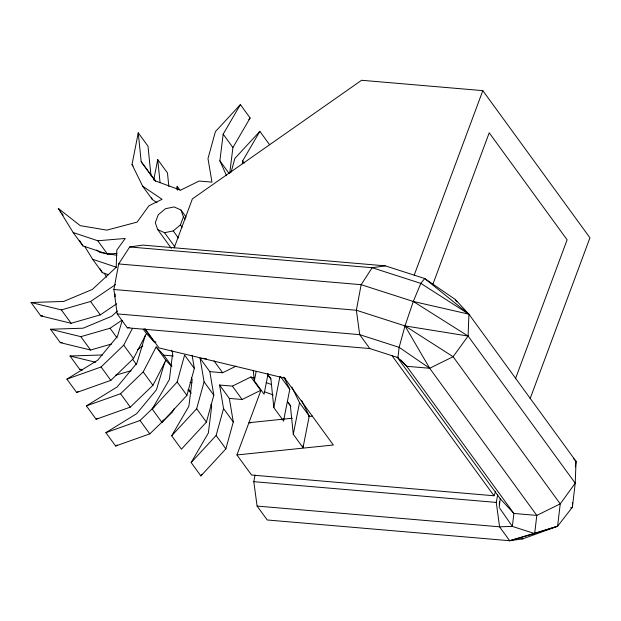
<?xml version="1.0" encoding="UTF-8"?>
<svg xmlns="http://www.w3.org/2000/svg" width="621" height="621" viewBox="0 0 621 621"><rect width="100%" height="100%" fill="white"/><g stroke="black" fill="none" stroke-linecap="round" stroke-linejoin="round"><path stroke-width="0.93" d="M115.079 296.861L115.188 294.036M400.894 359.994L406.755 366.305L429.678 368.261L453.105 356.71L468.094 336.054L468.925 314.187L455.263 299.462L424.733 278.542L385.261 265.842L142.791 245.093L129.711 246.972L118.673 263.941L113.891 289.495L117.198 313.892L127.328 327.803L369.798 348.552L397.937 357.611L406.755 366.305L513.877 513.458L512.356 526.398L534.665 533.579L557.596 526.243L572.399 507.202L575.225 483.208L576.047 461.341L468.925 314.187L424.733 278.542L420.821 283.378L413.291 301.464L405.008 325.901L399.14 347.341L397.937 357.611M499.315 504.632L499.439 501.815M572.601 502.505L572.399 507.202L570.606 507.885M499.191 507.45L500.223 498.733L397.083 357.052M255.037 475.049L253.795 481.671L257.102 506.068L267.232 519.979L509.701 540.728L522.781 538.842L557.596 526.243L560.235 503.864L575.225 483.208L468.094 336.054L413.291 301.464L361.143 284.69L118.673 263.941M575.388 466.938L576.047 461.341L573.447 458.539M226.564 175.759L219.865 160.8L223.18 134.175L240.381 104.6L250.123 117.982L232.914 147.55L229.723 173.228M242.299 163.781L242.656 160.924L259.857 131.357L269.599 144.732M113.891 289.495L356.369 310.244L405.008 325.901L429.678 368.261L536.8 515.414L534.665 533.579L509.701 540.728L499.571 526.818L496.264 502.42L497.685 494.852M157.043 202.702L152.378 199.551L142.644 186.176L132.017 164.464L138.258 132.832L148 146.207L150.926 175.13L155.537 181.285M153.697 180.051L157.734 159.581L167.476 172.964L168.842 186.463M176.659 189.133L177.21 186.339L179.919 190.057M268.101 373.718L264.065 394.188L254.323 380.813L256.163 371.505M283.828 377.149L289.782 389.313L283.541 420.945L273.799 407.562L279.854 376.862M301.612 400.429L309.258 416.062L303.017 447.694L293.283 434.32L299.516 402.687L291.87 387.054M231.043 172.327L234.885 158.409L259.857 131.357M152.199 409.037L177.179 381.985L184.6 355.072L194.342 368.447L186.913 395.36L161.941 422.42L152.199 409.037L169.401 379.47L172.716 352.837L171.528 350.197M200.086 358.263L209.828 371.645L213.818 395.204L206.397 422.117L181.417 449.169L171.675 435.795L196.655 408.742L204.076 381.83L200.086 358.263L206.498 358.814M219.562 385.02L229.304 398.403L233.294 421.962L225.873 448.874L200.894 475.927L191.152 462.552L216.131 435.492L223.552 408.579L219.562 385.02L232.394 386.122L250.931 376.978L254.501 378.29M122.228 320.568L117.447 336.341L97.683 360.203L66.913 379.12L76.655 392.503L110.833 380.363L133.461 358.527L146.432 333.539L143.187 329.083M145.361 335.27L136.923 363.091L117.167 386.953L86.397 405.878L96.131 419.26L130.309 407.112L152.937 385.284L165.908 360.296L156.174 346.922L143.203 371.909L120.567 393.737L86.397 405.878M164.844 362.027L156.399 389.848L136.643 413.71L105.873 432.635L115.607 446.01L149.785 433.869L172.421 412.041L174.144 408.711M157.695 229.584L164.549 232.712L173.243 230.911L180.447 224.872L183.412 216.9L181.006 210.045L174.144 206.917L165.458 208.71L158.254 214.75L155.289 222.722L157.695 229.584L171.373 248.369M174.144 247.926L192.386 198.875L361.585 80.272L482.82 90.643L589.95 237.796L530.117 398.69M495.69 491.265L494.013 495.768L251.544 475.018L236.935 454.952L261.03 390.159M414.246 275.033L482.82 90.643M432.759 284.612L489.216 132.793L567.128 239.815L515.399 378.903M66.913 379.12L101.091 366.98L123.726 345.152L132.366 328.493M161.941 422.42L163.37 419.951M171.675 435.795L188.885 406.219L192.192 379.594L191.4 377.832M191.152 462.552L208.361 432.977L211.668 406.351L210.884 404.589M200.894 475.927L201.848 474.281M240.381 104.6L215.402 131.652L207.981 158.565L211.971 182.132L199.147 181.029L180.602 190.173L155.592 180.975L141.192 161.755L138.258 132.832M248.804 119.403L250.123 117.982M105.873 432.635L140.051 420.495L154.45 406.6M117.392 311.012L111.772 316.221L83.113 328.199L50.526 329.246L60.268 342.629L90.588 350.034L111.57 343.987M116.694 303.801L100.307 314.87L71.112 323.277L40.792 315.872L31.05 302.497L61.37 309.902L90.565 301.488L115.537 284.62M50.526 329.246L80.846 336.66L110.041 328.245L121.747 320.343M137.326 349.732L142.791 346.037M76.655 392.503L78.277 391.509M96.131 419.26L97.753 418.259M115.607 446.01L117.229 445.016M209.828 371.645L222.652 372.74L236.135 366.095M229.304 398.403L242.128 399.497L260.673 390.353L250.931 376.978M509.701 540.728L557.596 526.243M115.537 375.216L131.047 370.745M385.261 265.842L372.181 267.721L129.711 246.972M127.328 327.803L129.199 327.539M292.312 418.228L248.928 422.699L250.861 422.87M308.707 416.544L312.557 416.14M236.935 454.952L333.353 445.009L284.659 378.119L159.023 347.931L144.98 328.633M142.644 186.176L162.065 199.31L148.955 205.776L137.094 222.116L106.866 230.127L80.249 225.648L58.296 208.415L73.185 232.549L97.792 240.769L125.232 238.464L116.841 250.022L116.189 267.325L92.296 289.464L63.629 301.449L31.05 302.497M73.185 232.549L82.927 245.924L107.526 254.144L116.989 253.352M40.792 315.872L42.709 315.81M60.268 342.629L62.185 342.567M82.5 370.054L79.744 369.379L70.002 356.004L102.589 354.956M79.744 369.379L81.662 369.324M117.198 313.892L359.675 334.641L399.14 347.341L429.678 368.261M146.432 333.539L154.078 341.783L155.987 341.946M156.174 346.922L163.812 355.165L173.36 355.98M189.972 382.489L191.881 382.652M253.795 481.671L496.264 502.42M257.102 506.068L499.571 526.818L512.356 526.398L499.742 508.242M520.848 538.679L522.781 538.842M468.094 336.054L405.008 325.901L453.105 356.71L560.235 503.864L536.8 515.414L513.877 513.458L500.223 498.733M116.833 255.278L99.725 252.405L96.697 250.022M413.291 301.464L468.925 314.187L420.821 283.378L372.181 267.721L361.143 284.69L356.369 310.244L359.675 334.641L369.798 348.552M70.002 356.004L95.735 362.291M84.72 246.436L92.661 259.299L116.36 267.216M92.661 259.299L102.403 272.681L108.784 274.808M266.114 382.559L271.478 384.531M264.243 391.672L273.178 394.956M284.232 377.824L285.792 378.872M165.908 360.296L171.008 365.792M187.938 389.802L191.121 393.233M267.41 374.028L270.872 378.639L273.799 407.562M267.356 374.331L270.81 378.942M287.469 401.554L290.349 405.397L293.283 434.32M287.407 401.857L290.869 406.468M455.263 299.462L456.971 301.806M392.014 355.654L494.013 495.768M223.18 134.175L232.914 147.55M242.656 160.924L244.278 163.16M219.865 160.8L229.064 173.438M181.006 210.045L186.129 217.086M183.412 216.9L185.12 219.252M141.192 161.755L150.926 175.13M180.447 224.872L182.155 227.224M132.017 164.464L133.104 165.947M280.583 376.675L289.782 389.313M299.516 402.687L309.258 416.062M173.243 230.911L178.374 237.959M164.549 232.712L174.811 246.801M213.997 360.848L222.652 372.74M232.394 386.122L242.128 399.497M204.076 381.83L213.818 395.204M223.552 408.579L233.294 421.962M97.792 240.769L107.526 254.144M58.296 208.415L61.005 212.134M62.084 213.616L63.171 215.107M144.879 329.153L154.078 341.783M163.812 355.165L171.932 366.312M188.699 389.351L190.864 392.325M177.179 381.985L186.913 395.36M196.655 408.742L206.397 422.117M216.131 435.492L225.873 448.874M123.726 345.152L133.461 358.527M143.203 371.909L152.937 385.284M90.565 301.488L100.307 314.87M110.041 328.245L117.074 337.909M132.77 359.458L136.55 364.659M61.37 309.902L71.112 323.277M80.846 336.66L90.588 350.034M101.091 366.98L110.833 380.363M120.567 393.737L130.309 407.112M140.051 420.495L149.785 433.869M104.204 273.186L106.68 277.207M99.919 268.66L102.403 272.681M79.449 240.296L82.927 245.924M151.532 197.812L152.378 199.551M192.106 355.259L194.342 368.447M302.823 445.769L303.017 447.694M283.347 419.012L283.541 420.945M253.252 370.201L254.323 380.813M177.21 186.339L177.606 190.197M157.734 159.581L160.078 182.721"/></g></svg>
